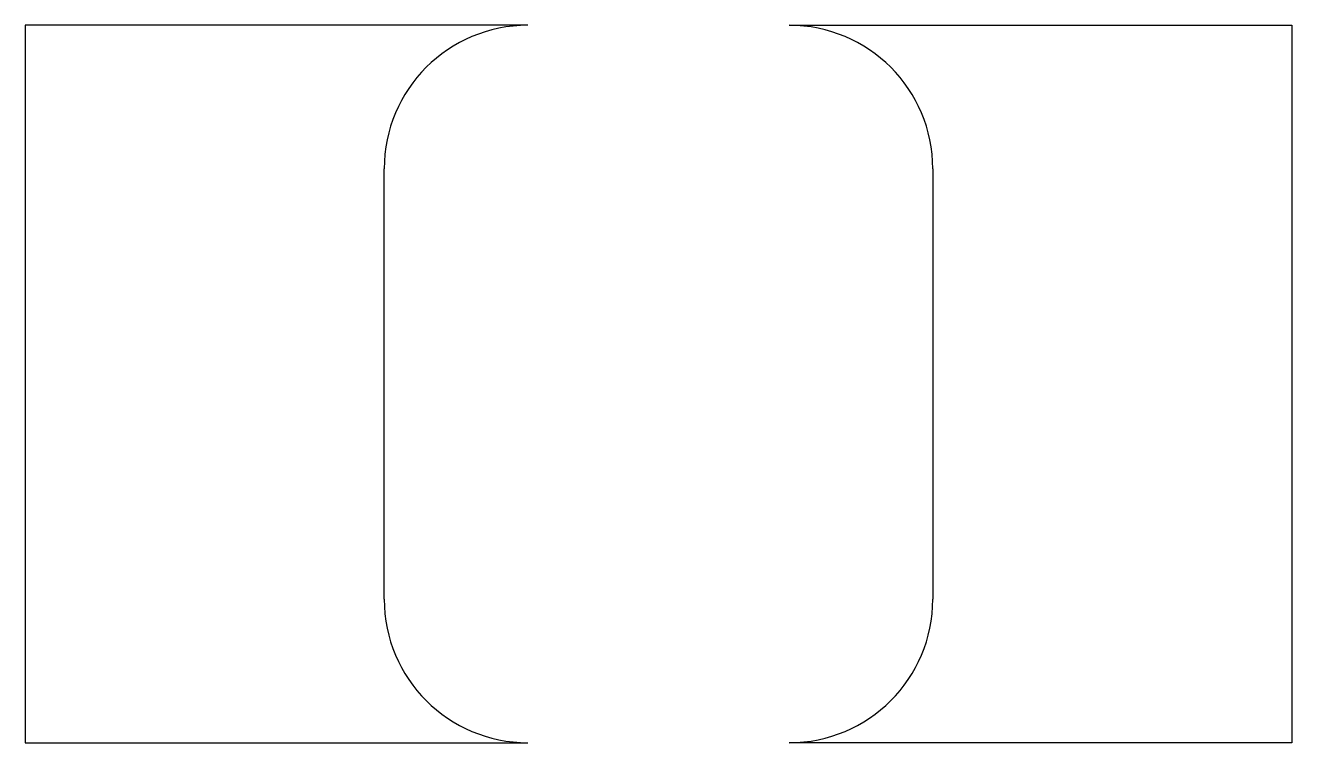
# Model space of a CAD drawing. Header units: millimetres. Extents: x 3.64 to 10.7, y 6.18 to 10.18.
import ezdxf

# ---------------------------------------------------------------- set-up
doc = ezdxf.new("R2010")
doc.units = ezdxf.units.MM

msp = doc.modelspace()

# ---------------------------------------------------------------- linework, layer by layer
for p, q in [((6.4446, 10.184), (3.6446, 10.184)), ((3.6446, 10.184), (3.6446, 6.184)), ((7.9017, 10.184), (10.7017, 10.184)), ((10.7017, 10.184), (10.7017, 6.184)), ((5.6446, 6.984), (5.6446, 9.384)), ((8.7017, 9.384), (8.7017, 6.984)), ((3.6446, 6.184), (6.4446, 6.184)), ((10.7017, 6.184), (7.9017, 6.184))]:
    msp.add_line(p, q)
for centre, start, end in [((6.4446, 9.384), 90, 180), ((7.9017, 9.384), 0, 90), ((6.4446, 6.984), 180, 270), ((7.9017, 6.984), 270, 0)]:
    msp.add_arc(centre, 0.8, start, end)

doc.saveas('drawing.dxf')
